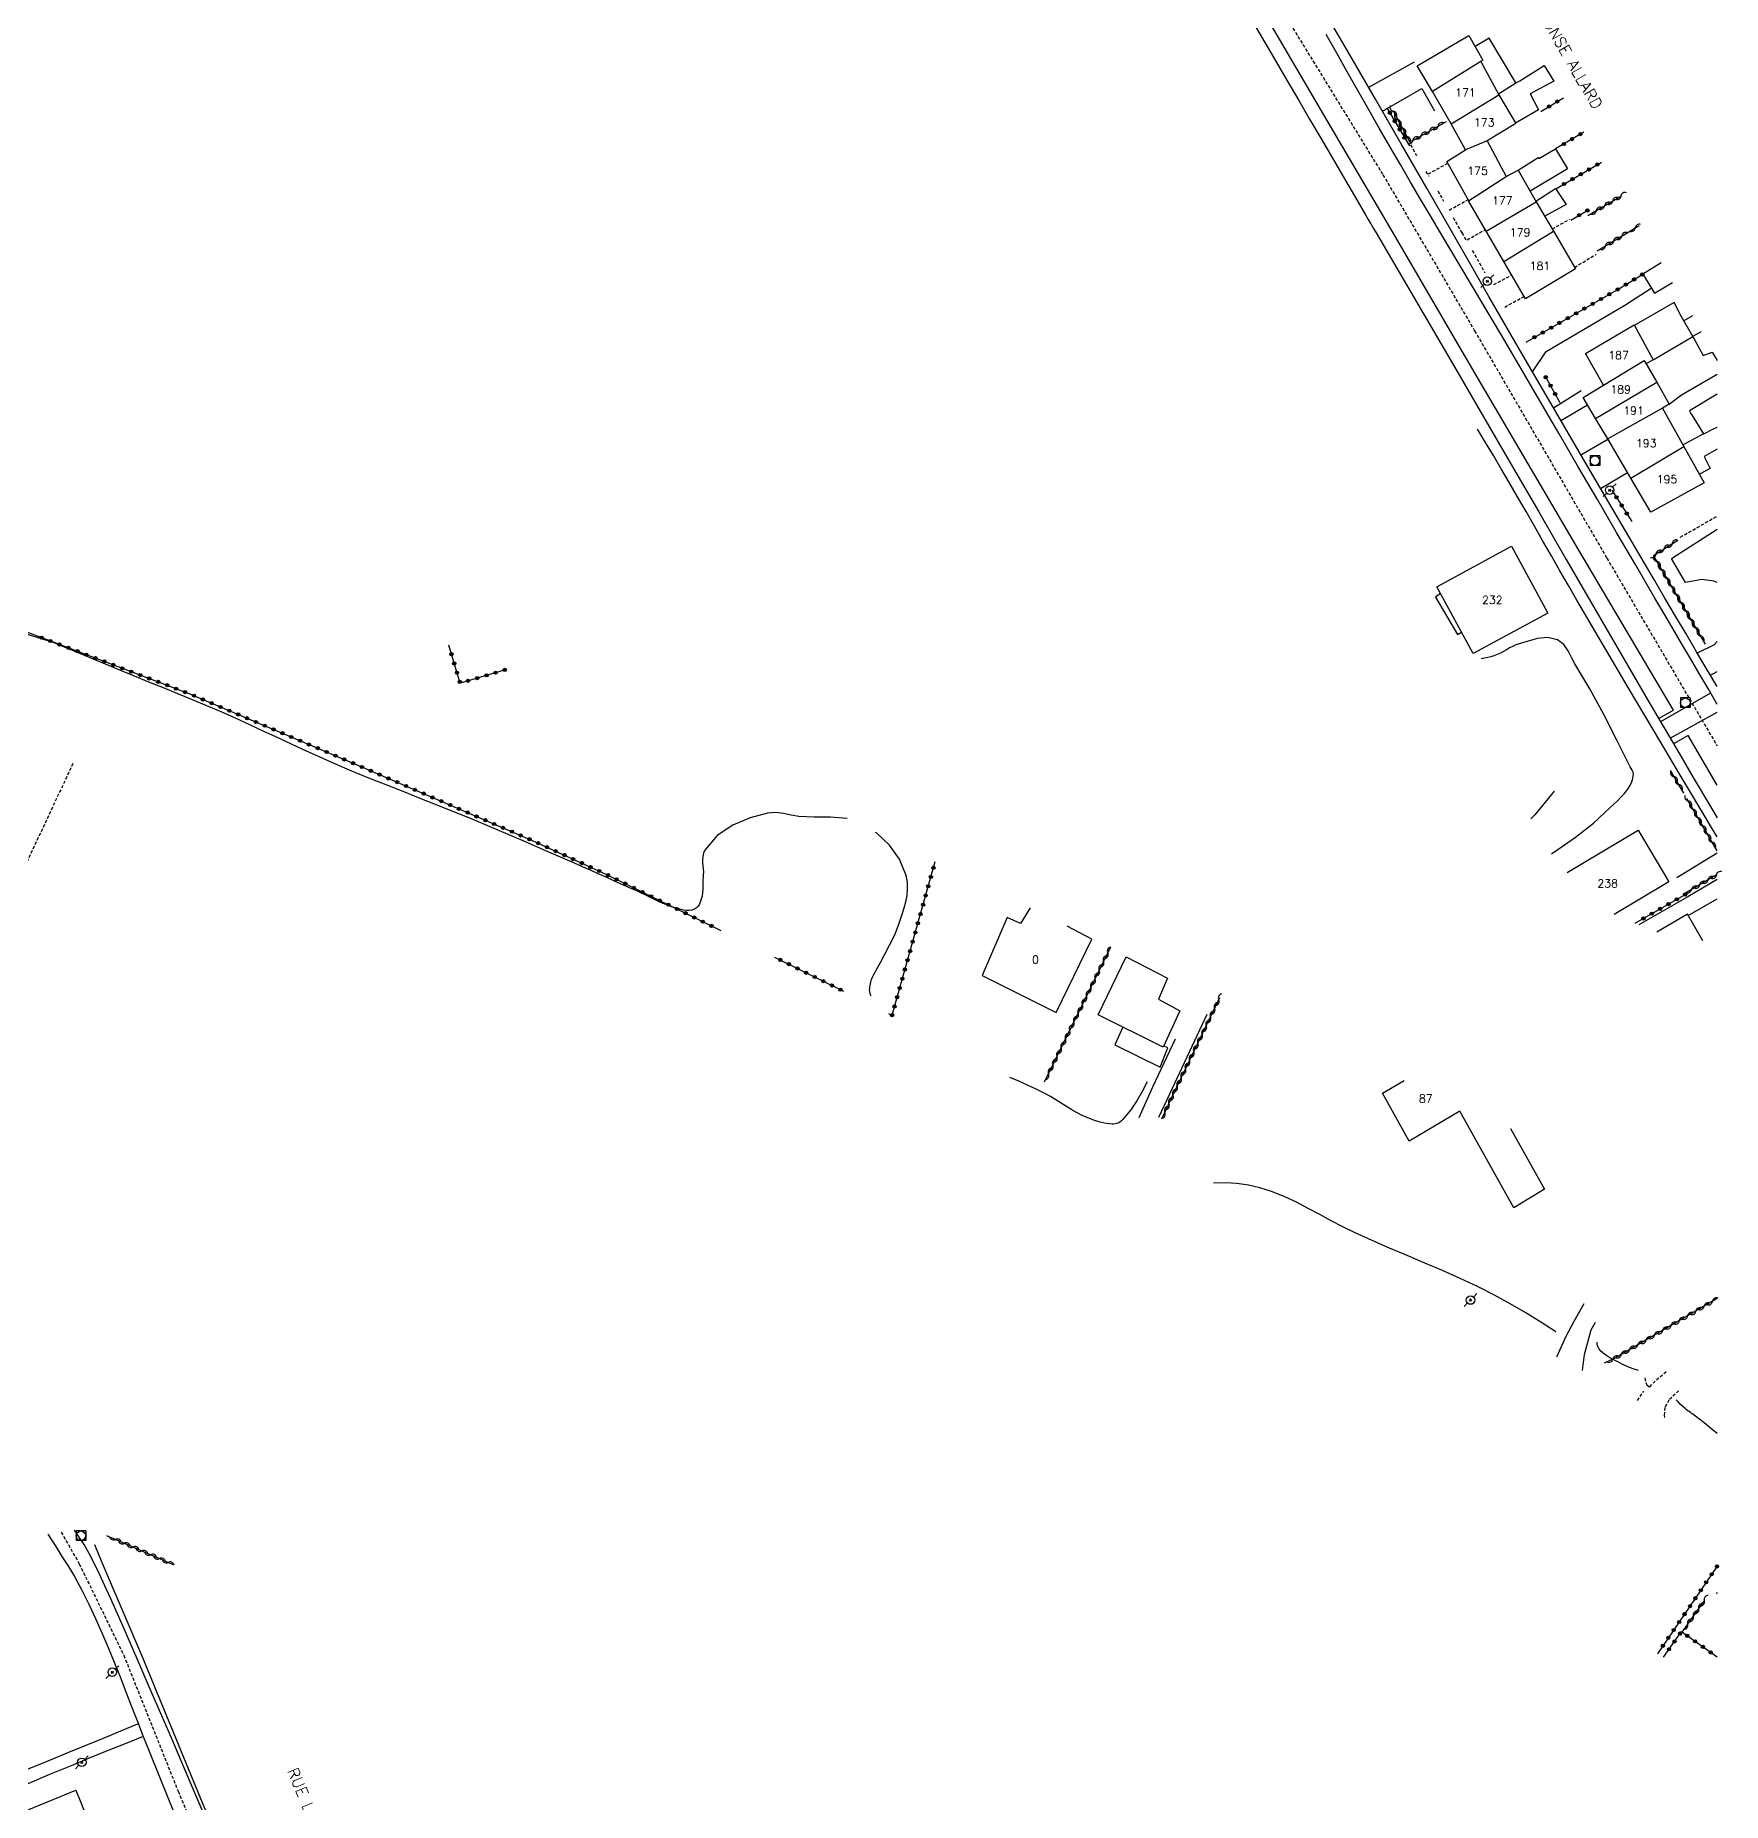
# Model space of a CAD drawing. Header units: millimetres. Extents: x 149998 to 151001, y 150999 to 152001.
# Drawn here: x 150737.2 to 151000.9, y 151425.8 to 151701.9 of the extents above; entities that cross this region are included whole.
import ezdxf
from ezdxf.enums import TextEntityAlignment as Align

# ---------------------------------------------------------------- set-up
doc = ezdxf.new("R2010")
doc.units = ezdxf.units.MM
doc.linetypes.add('DASHED', pattern=[0.75, 0.5, -0.25])
doc.layers.get('0').update_dxf_attribs({"linetype": 'CONTINUOUS'})
for name, color, linetype in [('W0001', 6, 'DASHED'), ('W0006', 2, 'CONTINUOUS'), ('W0008', 7, 'CONTINUOUS'), ('W0014', 7, 'CONTINUOUS'), ('W0017', 7, 'CONTINUOUS'), ('W0020', 2, 'CONTINUOUS'), ('W0071', 7, 'CONTINUOUS'), ('W0101', 7, 'CONTINUOUS'), ('W0104', 1, 'CONTINUOUS'), ('W0112', 1, 'DASHED'), ('W0211', 2, 'CONTINUOUS'), ('W0214', 2, 'CONTINUOUS'), ('W0310', 3, 'CONTINUOUS'), ('W0323', 7, 'CONTINUOUS'), ('W0330', 7, 'CONTINUOUS'), ('W0420', 7, 'CONTINUOUS'), ('W0473', 7, 'CONTINUOUS'), ('W0989', 7, 'CONTINUOUS'), ('W0991', 7, 'CONTINUOUS'), ('W1102', 7, 'CONTINUOUS')]:
    doc.layers.add(name, color=color, linetype=linetype)
doc.styles.get("Standard").update_dxf_attribs({"font": 'romans.shx', "width": 0.85})

# ---------------------------------------------------------------- blocks, each defined once
blk = doc.blocks.new('T473')
for p, q in [((-0.166667, 0.166667), (0.166667, -0.166667)), ((-0.166667, -0.166667), (0.166667, 0.166667)), ((0.500001, 0.500001), (1.000002, 1.000002)), ((-1.000002, -1.000002), (-0.500001, -0.500001))]:
    blk.add_line(p, q)
blk.add_ellipse((0, 0), major_axis=(0.471405, 0.471405), ratio=1, start_param=5.4977871438, end_param=11.780972451)
blk = doc.blocks.new('T420')
for p, q in [((0.75, 0.75), (-0.75, 0.75)), ((-0.75, 0.75), (-0.75, -0.75)), ((0.75, 0.75), (0.75, -0.75)), ((0.75, -0.75), (-0.75, -0.75))]:
    blk.add_line(p, q)
blk.add_ellipse((0, 0), major_axis=(-0.53, 0.53), ratio=1, start_param=3.926991, end_param=10.210176)
blk = doc.blocks.new('t310o')
at = {"color": 0, "linetype": 'Continuous'}
for centre, start, end in [((-0.5, 0.38), 216.8699, 323.1304), ((0.5, -0.37), 36.8699, 143.1303)]:
    blk.add_arc(centre, 0.625, start, end, dxfattribs=at)
blk = doc.blocks.new('t323o')
at = {"color": 0, "linetype": 'Continuous'}
for radius in [0.25, 0.15]:
    blk.add_circle((0, 0), radius, dxfattribs=at)

msp = doc.modelspace()

# ---------------------------------------------------------------- linework, layer by layer
at = {"layer": 'W0001'}
for points in [[(150844.59, 151853.41), (150866.98, 151815.66), (150889.64, 151776.51), (150911.67, 151740.88), (150927.43, 151713.19), (150947.79, 151680.06), (150953.12, 151671)], [(150953.12, 151671), (150962.11, 151655.7), (150982.77, 151620.2), (151000, 151590.87)], [(150741.27, 151468.07), (150744.08, 151463.11), (150751.04, 151448.82), (150759.53, 151427.59), (150766.51, 151411.16), (150774.63, 151391.57), (150781.33, 151378.58)]]:
    msp.add_lwpolyline(points, dxfattribs=at)
at = {"layer": 'W0006'}
for points in [[(150949.36, 151671), (150939.09, 151688.55), (150923.29, 151715.52), (150921.52, 151714.28)], [(150990.86, 151595.15), (150993.17, 151596.45), (150978.38, 151621.44), (150961.68, 151649.92), (150949.36, 151671)], [(151000, 151584.73), (150995.47, 151592.48), (150993.2, 151591.18)]]:
    msp.add_lwpolyline(points, dxfattribs=at)
at = {"layer": 'W0008'}
for points in [[(150739.18, 151467.75), (150740.45, 151465.82), (150741.37, 151464.25), (150742.38, 151462.7), (150743.32, 151461.12), (150744.49, 151458.98), (150745.57, 151456.79), (150746.6, 151454.57), (150747.6, 151452.35), (150748.59, 151450.06), (150749.54, 151447.76), (150750.46, 151445.44), (150751.37, 151443.12), (150752.26, 151440.8), (150753.16, 151438.48), (150754.07, 151436.16), (150754.99, 151433.85), (150758.15, 151426.1), (150761.33, 151418.37), (150764.53, 151410.64), (150767.75, 151402.92)], [(150767.99, 151413.45), (150764.83, 151420.99), (150761.64, 151428.52), (150758.43, 151436.04), (150755.18, 151443.55), (150753.15, 151448.26), (150751.12, 151452.96), (150749.04, 151457.65), (150746.86, 151462.29), (150746.38, 151463.27), (150745.9, 151464.24), (150745.39, 151465.2), (150744.84, 151466.14), (150743.99, 151467.45), (150743.35, 151468.38)]]:
    msp.add_lwpolyline(points, dxfattribs=at)
at = {"layer": 'W0014'}
for points in [[(150958.65, 151671), (150954.65, 151677.97), (150950.65, 151684.93), (150946.64, 151691.88), (150942.61, 151698.83), (150935.42, 151711.15), (150928.19, 151723.45), (150920.94, 151735.74), (150913.68, 151748.02), (150909.56, 151754.98), (150905.44, 151761.93), (150901.31, 151768.89), (150897.18, 151775.84), (150894.62, 151780.14), (150892.06, 151784.44), (150889.5, 151788.74), (150886.93, 151793.03), (150884.37, 151797.33), (150881.82, 151801.64), (150879.27, 151805.94), (150876.73, 151810.26)], [(150927.56, 151703.75), (150929.33, 151700.74), (150931.09, 151697.73), (150932.84, 151694.75), (150934.59, 151691.76), (150936.33, 151688.77), (150938.08, 151685.78), (150939.83, 151682.79), (150941.57, 151679.8), (150943.32, 151676.8), (150945.07, 151673.82), (150945.48, 151673.11), (150945.89, 151672.41), (150946.3, 151671.7), (150946.71, 151671)], [(150956.77, 151671), (150955.21, 151673.64), (150953.66, 151676.27), (150952.11, 151678.92), (150950.57, 151681.56), (150948.88, 151684.47), (150947.21, 151687.38), (150945.54, 151690.3), (150943.88, 151693.22), (150942.22, 151696.14), (150940.56, 151699.06), (150938.89, 151701.98)], [(150946.71, 151671), (150959.16, 151649.7)], [(150966.31, 151655.03), (150956.77, 151671)], [(151000, 151600.16), (150998.46, 151602.76), (150996.8, 151605.55), (150995.15, 151608.35), (150993.49, 151611.14), (150991.84, 151613.94), (150990.19, 151616.73), (150985.15, 151625.33), (150980.11, 151633.93), (150975.09, 151642.54), (150970.08, 151651.16), (150967.21, 151656.11), (150964.35, 151661.07), (150961.5, 151666.03), (150958.65, 151671)], [(151000, 151597.41), (150999.97, 151597.46), (150998.59, 151599.82), (150997.21, 151602.18), (150995.82, 151604.53), (150994.44, 151606.88), (150993.06, 151609.23), (150991.67, 151611.59), (150990.29, 151613.94), (150987.29, 151619.08), (150984.29, 151624.21), (150981.3, 151629.35), (150978.3, 151634.48), (150975.3, 151639.62), (150972.3, 151644.76), (150969.31, 151649.89), (150966.31, 151655.03)], [(150959.16, 151649.7), (150963.49, 151642.28), (150967.81, 151634.84), (150972.12, 151627.41), (150976.43, 151619.97), (150980.74, 151612.53), (150985.06, 151605.1), (150989.4, 151597.67), (150993.74, 151590.26), (150996.28, 151585.95), (150998.81, 151581.65), (151000, 151579.63)], [(151000, 151576.67), (150999.14, 151578.1), (150996.66, 151582.24), (150994.19, 151586.38), (150990.15, 151593.18), (150986.11, 151599.98), (150982.09, 151606.79), (150978.09, 151613.61), (150976.76, 151615.91), (150975.43, 151618.22), (150974.11, 151620.54), (150972.79, 151622.85), (150971.47, 151625.17), (150970.15, 151627.48), (150968.82, 151629.79), (150967.48, 151632.09), (150966.27, 151634.16), (150965.04, 151636.22), (150963.81, 151638.28), (150962.56, 151640.33)]]:
    msp.add_lwpolyline(points, dxfattribs=at)
at = {"layer": 'W0017'}
for points in [[(150945.58, 151693.74), (150952.72, 151697.7)], [(150947.73, 151690.01), (150953.88, 151693.53), (150955.84, 151690.06)], [(150971.15, 151649.32), (150973.31, 151652.47), (150985.57, 151659.73), (150989.72, 151662.38)], [(150974.42, 151643.69), (150978.74, 151646.36)], [(150975.6, 151641.67), (150979.76, 151644.15)], [(150978.73, 151636.31), (150982.93, 151638.79)], [(150981.78, 151631.08), (150986.01, 151633.57)], [(151000, 151616.41), (150999.49, 151616.6), (150997.61, 151616.85), (150995.08, 151616.38), (150992.86, 151620.13), (151000, 151624.72)], [(150996.92, 151605.38), (150999.59, 151606.71), (151000, 151607.19)], [(150998.98, 151601.89), (151000, 151602.47)], [(151000, 151574.13), (150993.71, 151570.24)], [(151000, 151570.02), (150995.42, 151567.31), (150987.75, 151562.94)], [(150995.48, 151564.36), (151000, 151567)], [(150920.25, 151548.92), (150914.41, 151536.45), (150912.71, 151532.83)], [(150909.67, 151532.85), (150911.85, 151537.59), (150915.39, 151545.09)], [(150974.93, 151495.43), (150976.41, 151498.65), (150977.65, 151500.99), (150979.23, 151503.78)], [(150978.94, 151493.33), (150979.3, 151495.82), (150980.31, 151499.64), (150980.98, 151500.84)]]:
    msp.add_lwpolyline(points, dxfattribs=at)
at = {"layer": 'W0020'}
for points in [[(150998.99, 151599.11), (150991.16, 151594.64)], [(150992.67, 151592.07), (151000, 151596.14)]]:
    msp.add_lwpolyline(points, dxfattribs=at)
at = {"layer": 'W0071'}
for points in [[(150728.43, 151427.98), (150731.95, 151429.4), (150735.46, 151430.82), (150738.97, 151432.25), (150742.48, 151433.69), (150745.18, 151434.79), (150747.87, 151435.9), (150750.56, 151437.02), (150753.25, 151438.14)], [(150754.05, 151436.14), (150751.25, 151435.01), (150748.44, 151433.88), (150745.64, 151432.73), (150742.83, 151431.58), (150739.44, 151430.18), (150736.05, 151428.77), (150732.66, 151427.35), (150729.28, 151425.93)]]:
    msp.add_lwpolyline(points, dxfattribs=at)
at = {"layer": 'W0101'}
for points in [[(150963.08, 151697.78), (150955.55, 151693.06)], [(150963.08, 151697.78), (150965.91, 151692.54)], [(150958.42, 151688.04), (150955.55, 151693.06)], [(150965.91, 151692.54), (150968.53, 151688.1), (150964.07, 151685.38), (150964.07, 151685.39)], [(150960.69, 151683.97), (150958.42, 151688.04)], [(150964.07, 151685.39), (150967.05, 151679.78)], [(150961.17, 151676), (150961.18, 151676), (150957.77, 151682.15), (150960.69, 151683.97)], [(150967.05, 151679.78), (150968.91, 151680.82)], [(150968.91, 151680.82), (150971.73, 151675.85)], [(150963.93, 151671.26), (150961.17, 151676)], [(150971.73, 151675.85), (150974.45, 151671.27)], [(150964.08, 151671), (150963.93, 151671.26), (150963.93, 151671.26)], [(150966.68, 151666.52), (150966.69, 151666.51), (150964.08, 151671)], [(150974.6, 151671), (150977.85, 151665.37), (150970.06, 151660.69)], [(150974.45, 151671.27), (150974.6, 151671)], [(150970.06, 151660.69), (150966.68, 151666.52)], [(150982.23, 151647.2), (150982.23, 151647.2), (150979.43, 151652.17), (150987.02, 151656.61), (150990.03, 151651.17)], [(150990.03, 151651.17), (150988.92, 151650.53), (150988.92, 151650.53)], [(150988.92, 151650.53), (150990.56, 151647.66)], [(150981.02, 151642.02), (150979.09, 151645.29), (150982.23, 151647.2)], [(150990.56, 151647.66), (150992.52, 151644.23)], [(150992.52, 151644.23), (150991.45, 151643.6)], [(150991.45, 151643.6), (150994.82, 151637.62)], [(150982.9, 151638.83), (150981.02, 151642.02)], [(150986.54, 151632.68), (150986.54, 151632.68), (150982.9, 151638.83)], [(150994.82, 151637.62), (150998, 151631.98), (150989.66, 151627.4)], [(150989.66, 151627.4), (150986.54, 151632.68)], [(150976.57, 151571.08), (150987.68, 151577.7), (150992.48, 151569.65)], [(150992.48, 151569.65), (150983.9, 151564.54)], [(150892.64, 151565.55), (150891.13, 151563.15), (150889.09, 151564.06), (150885.18, 151554.98)], [(150997.78, 151560.43), (150995.35, 151564.58), (150990.58, 151561.77)], [(150885.18, 151554.98), (150896.7, 151549.25), (150902.32, 151560.67), (150898.46, 151562.71)], [(150951.89, 151529.13), (150947.74, 151536.6), (150951.1, 151538.58)], [(150967.7, 151531.12), (150973.05, 151521.64), (150968.22, 151518.73), (150959.79, 151533.83), (150951.89, 151529.13)], [(150736.77, 151415.97), (150733.57, 151423.66), (150743.54, 151427.77), (150746.67, 151420.07)]]:
    msp.add_lwpolyline(points, dxfattribs=at)
for points in [[(150967.87, 151622.05), (150973.54, 151611.61), (150961.89, 151605.28), (150956.22, 151615.73)], [(150903.28, 151548.85), (150907.65, 151557.9), (150914.14, 151554.58), (150912.71, 151551.31), (150916.06, 151549.51), (150913.44, 151543.82)]]:
    msp.add_lwpolyline(points, close=True, dxfattribs=at)
at = {"layer": 'W0104'}
for points in [[(150955.55, 151693.06), (150953.15, 151697.1), (150961.21, 151701.81), (150963.4, 151697.98), (150963.08, 151697.78)], [(150968.57, 151694.41), (150964.4, 151701.43), (150962.17, 151700.12), (150962.18, 151700.11)], [(150968.57, 151694.41), (150968.57, 151694.41), (150969.18, 151694.77), (150972.96, 151697.12), (150974.46, 151694.71), (150970.79, 151692.72), (150970.8, 151692.72), (150972.1, 151690.21), (150968.51, 151688.13), (150968.51, 151688.13)], [(150965.81, 151692.73), (150965.82, 151692.73), (150968.57, 151694.41)], [(150968.91, 151680.82), (150968.9, 151680.82), (150972.05, 151682.76), (150972.16, 151682.64), (150974.75, 151684.12), (150976.63, 151680.98), (150970.78, 151677.52), (150970.78, 151677.51)], [(150971.66, 151675.96), (150971.67, 151675.96), (150974.77, 151677.93), (150976.42, 151675.41), (150973.06, 151673.61), (150973.05, 151673.61)], [(150991.26, 151666.3), (150988.4, 151664.57)], [(150988.4, 151664.57), (150990.22, 151661.56), (150993.05, 151663.27)], [(150996.22, 151654.83), (150994.37, 151657.98), (150993.3, 151660.12), (150987.05, 151656.55), (150987.05, 151656.55)], [(150996.14, 151658.03), (150994.8, 151657.24), (150994.8, 151657.24)], [(150990.03, 151651.17), (150990.03, 151651.18), (150996.22, 151654.83)], [(150996.22, 151654.83), (150996.22, 151654.84), (150997.58, 151655.6)], [(150996.22, 151654.83), (150996.22, 151654.83), (150997.82, 151651.82), (150999.23, 151652.38), (151000, 151651.09)], [(150992.52, 151644.23), (150992.53, 151644.24), (150994.44, 151645.71), (151000, 151648.92)], [(151000, 151645.83), (150995.67, 151643.21), (150995.68, 151643.21), (150995.93, 151642.7), (150995.93, 151642.71), (150997.89, 151639.63)], [(150997.89, 151639.63), (150997.9, 151639.63), (150999.35, 151640.32), (151000, 151640.66)], [(150997.89, 151639.63), (150994.67, 151637.88), (150994.67, 151637.89)], [(151000, 151637.22), (150997.98, 151636.08), (150998.92, 151634.22), (150997.26, 151633.3), (150997.26, 151633.3)], [(150956.79, 151614.68), (150956.79, 151614.68), (150956, 151614.12), (150959.41, 151608.26), (150960.08, 151608.63), (150960.08, 151608.63)], [(150907.15, 151546.93), (150907.14, 151546.93), (150905.89, 151544.15), (150912.96, 151540.7), (150914.17, 151543.71), (150913.52, 151544), (150913.52, 151544)], [(151000, 151458.65), (150999.92, 151458.53), (151000, 151458.47)]]:
    msp.add_lwpolyline(points, dxfattribs=at)
at = {"layer": 'W0112'}
for points in [[(150952.09, 151684.76), (150953.03, 151683.07)], [(150954.89, 151680.2), (150957.91, 151681.9)], [(150954.48, 151680.57), (150954.93, 151679.88)], [(150956.35, 151677.55), (150957.27, 151675.94)], [(150958.13, 151674.55), (150961.08, 151676.19)], [(150958.77, 151673.38), (150960.11, 151671)], [(150960.11, 151671), (150960.79, 151669.79)], [(150960.95, 151669.91), (150962.88, 151671)], [(150962.88, 151671), (150963.78, 151671.51)], [(150974.24, 151671.61), (150976.95, 151673.13)], [(150961.75, 151668.26), (150963.73, 151664.74)], [(150977.72, 151665.6), (150981.1, 151667.66)], [(150965.1, 151662.91), (150967.9, 151664.41)], [(150966.82, 151659.39), (150969.84, 151661.08)], [(150994.25, 151623.46), (151000, 151626.76)], [(150743.09, 151588.1), (150735.94, 151572.82)], [(150988.69, 151492.15), (150988.84, 151491.42), (150989.01, 151491.05), (150989.31, 151490.81), (150989.46, 151490.77), (150990.52, 151491.85), (150992.18, 151493.24)], [(150987.55, 151488.63), (150988.53, 151490.08)], [(150993.99, 151490.14), (150992.47, 151488.68), (150991.83, 151487.54), (150991.75, 151486.3), (150991.8, 151485.94)]]:
    msp.add_lwpolyline(points, dxfattribs=at)
at = {"layer": 'W0211'}
for points in [[(150740.14, 151606.99), (150733.18, 151609.17)], [(150974.1, 151574.02), (150974.94, 151574.59), (150977.86, 151576.62), (150980.68, 151578.8), (150983.29, 151581.23), (150983.84, 151581.78), (150984.41, 151582.31), (150984.97, 151582.85), (150985.51, 151583.42), (150986.02, 151584.07), (150986.45, 151584.79), (150986.77, 151585.58), (150986.94, 151586.41), (150986.9, 151586.75), (150986.75, 151587.06), (150986.56, 151587.33), (150986.41, 151587.59), (150984.38, 151591.68), (150982.29, 151595.75), (150980.1, 151599.77), (150977.75, 151603.7), (150977.25, 151604.66), (150976.74, 151605.72), (150976.03, 151606.73), (150975.04, 151607.44), (150973.49, 151607.8), (150971.91, 151607.65), (150970.45, 151607.23), (150969.09, 151606.81), (150968.57, 151606.63), (150968.06, 151606.41), (150967.57, 151606.16), (150967.09, 151605.89), (150966.61, 151605.62), (150966.13, 151605.35), (150965.63, 151605.12), (150965.12, 151604.92), (150964.64, 151604.77), (150964.15, 151604.65), (150963.65, 151604.56), (150963.15, 151604.49)], [(150864.06, 151579.52), (150864.03, 151579.53), (150861.46, 151579.76), (150858.93, 151579.73), (150856.53, 151579.83), (150855.34, 151580.03), (150854.12, 151580.29), (150852.86, 151580.45), (150851.61, 151580.35), (150848.89, 151579.61), (150846.22, 151578.51), (150843.78, 151576.85), (150841.85, 151574.56), (150841.63, 151574.1), (150841.51, 151573.6), (150841.47, 151573.1), (150841.48, 151572.6), (150841.53, 151572.13), (150841.58, 151571.66), (150841.61, 151571.19), (150841.59, 151570.71), (150841.54, 151569.63), (150841.53, 151568.51), (150841.41, 151567.38), (150841.07, 151566.3), (150840.92, 151566.02), (150840.73, 151565.76), (150840.5, 151565.54), (150840.22, 151565.37), (150839.8, 151565.22), (150839.37, 151565.16), (150838.94, 151565.18), (150838.51, 151565.23), (150836.61, 151565.71), (150834.8, 151566.47), (150833.05, 151567.35), (150831.32, 151568.16), (150830.08, 151568.69), (150828.85, 151569.23), (150827.62, 151569.78), (150826.39, 151570.34), (150825.16, 151570.89), (150823.94, 151571.44), (150822.71, 151571.99), (150821.48, 151572.54), (150817.46, 151574.29), (150813.43, 151576.03), (150809.4, 151577.75), (150805.36, 151579.45), (150802.7, 151580.54), (150800.03, 151581.61), (150797.36, 151582.67), (150794.69, 151583.72), (150792.02, 151584.78), (150789.35, 151585.85), (150786.69, 151586.94), (150784.04, 151588.06), (150781.81, 151589.04), (150779.58, 151590.04), (150777.36, 151591.07), (150775.15, 151592.11), (150772.94, 151593.14), (150770.72, 151594.17), (150768.5, 151595.18), (150766.27, 151596.17), (150764.02, 151597.13), (150761.76, 151598.08), (150759.5, 151599.01), (150757.23, 151599.93), (150754.96, 151600.84), (150752.7, 151601.76), (150750.43, 151602.68), (150748.17, 151603.62), (150746.16, 151604.45), (150744.15, 151605.3), (150742.15, 151606.14), (150740.14, 151606.99)], [(150867.82, 151551.77), (150867.71, 151551.99), (150867.64, 151552.23), (150867.6, 151552.48), (150867.58, 151552.73), (150867.59, 151552.98), (150867.61, 151553.22), (150867.65, 151553.46), (150867.7, 151553.7), (150867.76, 151553.94), (150867.88, 151554.36), (150868.04, 151554.77), (150868.23, 151555.16), (150868.44, 151555.55), (150868.65, 151555.92), (150868.87, 151556.3), (150869.08, 151556.67), (150869.28, 151557.06), (150870, 151558.45), (150870.76, 151559.83), (150871.47, 151561.25), (150872.04, 151562.73), (150872.35, 151563.67), (150872.67, 151564.6), (150872.97, 151565.55), (150873.23, 151566.5), (150873.43, 151567.52), (150873.52, 151568.55), (150873.48, 151569.6), (150873.27, 151570.62), (150872.23, 151573.15), (150870.67, 151575.38), (150868.7, 151577.22), (150868.52, 151577.34)], [(150910.92, 151538.38), (150910.18, 151536.86), (150909.33, 151535.41), (150908.38, 151534.03), (150907.32, 151532.72), (150907.13, 151532.5), (150906.92, 151532.3), (150906.69, 151532.11), (150906.43, 151531.96), (150906.2, 151531.87), (150905.96, 151531.81), (150905.71, 151531.78), (150905.47, 151531.78), (150904.52, 151531.87), (150903.59, 151532.08), (150902.69, 151532.37), (150901.81, 151532.7), (150900.91, 151533.1), (150900.03, 151533.55), (150899.17, 151534.04), (150898.34, 151534.56), (150897.51, 151535.08), (150896.67, 151535.6), (150895.83, 151536.1), (150894.96, 151536.57), (150893.62, 151537.23), (150892.26, 151537.87), (150890.88, 151538.48), (150889.5, 151539.06)], [(150974.78, 151499.33), (150972.46, 151500.87), (150970.09, 151502.34), (150967.68, 151503.74), (150965.23, 151505.06), (150962.55, 151506.41), (150959.84, 151507.69), (150957.1, 151508.91), (150954.35, 151510.09), (150951.59, 151511.25), (150948.83, 151512.42), (150946.08, 151513.61), (150943.35, 151514.84), (150941.51, 151515.73), (150939.71, 151516.68), (150937.92, 151517.66), (150936.12, 151518.63), (150934.3, 151519.58), (150932.44, 151520.45), (150930.52, 151521.22), (150928.56, 151521.85), (150926.77, 151522.26), (150924.96, 151522.51), (150923.13, 151522.61), (150921.3, 151522.55)], [(150987.74, 151493.29), (150986.89, 151493.57), (150986.07, 151493.89), (150985.26, 151494.24), (150984.46, 151494.64), (150983.78, 151495), (150983.09, 151495.39), (150982.44, 151495.83), (150981.85, 151496.35), (150981.68, 151496.54), (150981.53, 151496.74), (150981.4, 151496.96), (150981.3, 151497.19), (150981.27, 151497.32), (150981.25, 151497.46), (150981.25, 151497.6), (150981.27, 151497.73)], [(151000, 151483.47), (150999.94, 151483.52), (150999.28, 151484.06), (150998.62, 151484.6), (150997.96, 151485.13), (150997.29, 151485.66), (150996.62, 151486.18), (150996.42, 151486.33), (150996.22, 151486.47), (150996.02, 151486.61), (150995.82, 151486.74), (150995.62, 151486.88), (150995.42, 151487.02), (150995.23, 151487.17), (150995.04, 151487.32), (150994.67, 151487.65), (150994.3, 151488), (150993.95, 151488.35), (150993.62, 151488.72)]]:
    msp.add_lwpolyline(points, dxfattribs=at)
at = {"layer": 'W0214'}
msp.add_lwpolyline([(150974.55, 151583.78), (150971.51, 151580.12), (150970.88, 151579.47)], dxfattribs=at)
at = {"layer": 'W0310'}
for points in [[(150949.38, 151690.04), (150952, 151685.19), (150957.7, 151688.42)], [(150979.82, 151673.69), (150985.05, 151676.79)], [(150981.27, 151668.17), (150985.92, 151671)], [(150985.92, 151671), (150987.8, 151672.14)], [(150998.16, 151606.76), (150990.06, 151620.6), (150993.84, 151623)], [(150994.82, 151583.51), (150992.72, 151587)], [(151000, 151574.49), (150995.28, 151582.66)], [(151000, 151570.78), (150994.69, 151567.68)], [(150905.2, 151559.41), (150894.87, 151538.33)], [(150922.27, 151551.54), (150915.55, 151537.58), (150913.21, 151532.58)], [(151000, 151504.53), (150984.21, 151495.34), (150982.36, 151494.43)], [(150748.36, 151467.51), (150758.74, 151462.99)], [(150994.54, 151452.46), (150998.06, 151457.43)]]:
    msp.add_lwpolyline(points, dxfattribs=at)
at = {"layer": 'W0323'}
for points in [[(150948.4, 151690.55), (150951.91, 151684.58)], [(150972.47, 151689.96), (150976.01, 151692.1)], [(150979.17, 151686.75), (150974.76, 151684.11)], [(150974.8, 151677.89), (150981.94, 151682.06)], [(150977.14, 151673.01), (150979.78, 151674.53)], [(150970.16, 151653.95), (150984.66, 151662.27), (150988.4, 151664.57)], [(150973.13, 151648.64), (150975.41, 151644.52)], [(150983.55, 151630.83), (150986.69, 151625.9)], [(150663.19, 151627.19), (150676.25, 151624.4), (150696.12, 151619.76), (150710.54, 151615.89), (150734.88, 151609.04), (150761.21, 151599.05), (150788.07, 151587.65), (150814.84, 151576.11), (150826.49, 151570.79), (150844.33, 151562.03)], [(150810.84, 151602.82), (150803.6, 151600.66), (150801.81, 151606.62)], [(150870.52, 151549.09), (150871.09, 151548.81), (150877.83, 151572.79)], [(150987.19, 151563.18), (150995.09, 151567.71)], [(150852.71, 151557.88), (150853.35, 151557.58), (150863.52, 151552.55)], [(151000, 151462.72), (150990.69, 151449.07)], [(150991.62, 151448.53), (150994.41, 151452.52), (151000, 151448.56)]]:
    msp.add_lwpolyline(points, dxfattribs=at)
at = {"layer": 'W0330'}
msp.add_lwpolyline([(150779.75, 151386.95), (150769.39, 151411.12), (150754.03, 151448.44), (150747.56, 151463.55), (150746.5, 151466.08)], dxfattribs=at)
at = {"layer": 'W1102'}
for points in [[(150958.42, 151688.04), (150965.91, 151692.54)], [(150964.07, 151685.39), (150960.69, 151683.97)], [(150961.17, 151676), (150967.05, 151679.78)], [(150963.93, 151671.26), (150971.73, 151675.85)], [(150966.68, 151666.52), (150974.01, 151671)], [(150974.01, 151671), (150974.45, 151671.27)], [(150982.23, 151647.2), (150988.6, 151651.08), (150988.92, 151650.53)], [(150981.02, 151642.02), (150990.56, 151647.66)], [(150991.45, 151643.6), (150982.9, 151638.83)], [(150986.54, 151632.68), (150994.82, 151637.62)]]:
    msp.add_lwpolyline(points, dxfattribs=at)

# ---------------------------------------------------------------- block references
at = {"layer": 'W0310'}
for p, rotation in [((150949.41, 151689.99), 298.4140092373444), ((150950.12, 151688.67), 298.4140092373444), ((150950.83, 151687.35), 298.4140092373444), ((150955.09, 151686.94), 29.56240090058486), ((150956.39, 151687.68), 29.56240090058486), ((150951.55, 151686.03), 298.4140092373444), ((150952.48, 151685.46), 29.56240090058486), ((150953.78, 151686.2), 29.56240090058486), ((150983.69, 151675.99), 30.65445168302044), ((150984.98, 151676.75), 30.65445168302044), ((150981.11, 151674.46), 30.65445168302044), ((150982.4, 151675.22), 30.65445168302044), ((150985.11, 151670.51), 31.31795441547898), ((150987.2, 151671.78), 31.31795441563738), ((150982.55, 151668.95), 31.31795441547898), ((150983.83, 151669.73), 31.31795441547898), ((150990.45, 151620.85), 32.49081413231306), ((150991.72, 151621.65), 32.49081413231306), ((150992.98, 151622.46), 32.49081413231306), ((150990.59, 151619.7), 120.3436249281187), ((150991.34, 151618.41), 120.3436249281187), ((150992.1, 151617.11), 120.3436249281187), ((150992.86, 151615.82), 120.3436249281187), ((150993.62, 151614.53), 120.3436249281187), ((150994.37, 151613.23), 120.3436249281187), ((150995.13, 151611.94), 120.3436249281187), ((150995.89, 151610.64), 120.3436249281187), ((150996.65, 151609.35), 120.3436249281187), ((150997.41, 151608.05), 120.3436249281187), ((150993.27, 151586.08), 121.0531037789892), ((150994.04, 151584.8), 121.0531037789892), ((150995.5, 151582.28), 120.0060752248756), ((150996.25, 151580.98), 120.0060752248756), ((150997, 151579.68), 120.0060752248756), ((150997.75, 151578.38), 120.0060752248756), ((150998.5, 151577.09), 120.0060752248756), ((150999.25, 151575.79), 120.0060752248756), ((150995.99, 151568.44), 210.2305057171734), ((150997.28, 151569.19), 210.2305057171734), ((150998.58, 151569.95), 210.2305057171734), ((150999.88, 151570.7), 210.2305057171734), ((150904.11, 151557.19), 243.8888506807149), ((150904.77, 151558.53), 243.8888506807149), ((150902.79, 151554.49), 243.8888506807149), ((150903.45, 151555.84), 243.8888506807149), ((150901.47, 151551.8), 243.8888506807149), ((150902.13, 151553.15), 243.8888506807149), ((150922.12, 151551.22), 244.2893441706063), ((150900.15, 151549.11), 243.8888506807149), ((150900.81, 151550.45), 243.8888506807149), ((150920.82, 151548.52), 244.2893441706063), ((150921.47, 151549.87), 244.2893441706063), ((150898.83, 151546.41), 243.8888506807149), ((150899.49, 151547.76), 243.8888506807149), ((150919.52, 151545.81), 244.2893441706063), ((150920.17, 151547.16), 244.2893441706063), ((150897.51, 151543.72), 243.8888506807149), ((150898.17, 151545.07), 243.8888506807149), ((150918.21, 151543.11), 244.2893441706063), ((150918.87, 151544.46), 244.2893441706063), ((150896.19, 151541.02), 243.8888506807149), ((150896.85, 151542.37), 243.8888506807149), ((150916.91, 151540.41), 244.2893441706063), ((150917.56, 151541.76), 244.2893441706063), ((150895.53, 151539.68), 243.8888506807149), ((150915.61, 151537.7), 244.2893441706063), ((150916.26, 151539.05), 244.2893441706063), ((150914.34, 151534.99), 244.942000519794), ((150914.97, 151536.35), 244.942000519794), ((150913.7, 151533.63), 244.942000519794), ((150995.39, 151501.85), 210.1829764966638), ((150996.69, 151502.6), 210.1829764966638), ((150997.98, 151503.35), 210.1829764966638), ((150999.28, 151504.11), 210.1829764966638), ((150991.5, 151499.58), 210.1829764966638), ((150992.8, 151500.34), 210.1829764966638), ((150994.09, 151501.09), 210.1829764966638), ((150986.31, 151496.57), 210.1829764966638), ((150987.61, 151497.32), 210.1829764966638), ((150988.91, 151498.07), 210.1829764966638), ((150990.2, 151498.83), 210.1829764966638), ((150983.7, 151495.09), 206.1427617273208), ((150985.02, 151495.81), 210.1829764966638), ((150749.73, 151466.91), 336.5064770610052), ((150751.11, 151466.31), 336.5064770610052), ((150752.48, 151465.72), 336.5064770610052), ((150753.86, 151465.12), 336.5064770610052), ((150755.24, 151464.52), 336.5064770610052), ((150756.61, 151463.92), 336.5064770610052), ((150757.99, 151463.32), 336.5064770610052), ((150998.01, 151457.36), 54.68974596194798), ((150996.28, 151454.91), 54.68974596194798), ((150997.14, 151456.14), 54.68974596194798), ((150995.41, 151453.69), 54.68974596194798)]:
    msp.add_blockref('t310o', p, dxfattribs=dict(at, rotation=rotation))
at = {"layer": 'W0323'}
for p, rotation in [((150973.75, 151690.74), 31.12152790132143), ((150975.04, 151691.52), 31.12152790132143), ((150948.87, 151689.75), 300.4303128262613), ((150949.63, 151688.46), 300.4303128262613), ((150950.39, 151687.16), 300.4303128262613), ((150951.15, 151685.87), 300.4303128262613), ((150976.05, 151684.88), 210.8970875535531), ((150977.33, 151685.65), 210.8970875535531), ((150978.62, 151686.42), 210.8970875535531), ((150981.28, 151681.67), 30.33031537555593), ((150977.39, 151679.4), 30.33031537555593), ((150978.69, 151680.16), 30.33031537555593), ((150979.98, 151680.91), 30.33031537555593), ((150976.1, 151678.64), 30.33031537555593), ((150978.44, 151673.76), 29.78921883614884), ((150979.74, 151674.5), 29.78921883614884), ((150985.75, 151662.94), 31.50570326170326), ((150987.03, 151663.73), 31.50570326170326), ((150988.3, 151664.51), 31.50570326170326), ((150980.56, 151659.92), 29.86473965614534), ((150981.86, 151660.67), 29.86473965614534), ((150983.16, 151661.42), 29.86473965614534), ((150984.46, 151662.17), 29.86473965614534), ((150975.36, 151656.94), 29.86473965614534), ((150976.66, 151657.68), 29.86473965614534), ((150977.96, 151658.43), 29.86473965614534), ((150979.26, 151659.18), 29.86473965614534), ((150971.46, 151654.7), 29.86473965614534), ((150972.76, 151655.44), 29.86473965614534), ((150974.06, 151656.19), 29.86473965614534), ((150973.23, 151648.45), 298.9118809911855), ((150973.96, 151647.14), 298.9118809911855), ((150974.68, 151645.83), 298.9118809911855), ((150984.27, 151629.7), 302.5110955223312), ((150985.08, 151628.43), 302.5110955223312), ((150985.88, 151627.17), 302.5110955223312), ((150738.19, 151607.78), 339.2315498447018), ((150739.59, 151607.25), 339.2315498447018), ((150740.99, 151606.72), 339.2315498447018), ((150742.4, 151606.19), 339.2315498447018), ((150743.8, 151605.65), 339.2315498447018), ((150745.2, 151605.12), 339.2315498447018), ((150746.6, 151604.59), 339.2315498447018), ((150802.24, 151605.18), 106.7294562007597), ((150748.01, 151604.06), 339.2315498447018), ((150749.41, 151603.53), 339.2315498447018), ((150750.81, 151602.99), 339.2315498447018), ((150752.21, 151602.46), 339.2315498447018), ((150753.62, 151601.93), 339.2315498447018), ((150802.67, 151603.75), 106.7294562007597), ((150803.1, 151602.31), 106.7294562007597), ((150807.7, 151601.88), 196.5863672688035), ((150809.14, 151602.31), 196.5863672688035), ((150810.58, 151602.74), 196.5863672688035), ((150755.02, 151601.4), 339.2315498447018), ((150756.42, 151600.87), 339.2315498447018), ((150757.82, 151600.34), 339.2315498447018), ((150759.23, 151599.8), 339.2315498447018), ((150760.63, 151599.27), 339.2315498447018), ((150803.54, 151600.87), 106.7294562007597), ((150804.83, 151601.03), 196.5863672688035), ((150806.26, 151601.46), 196.5863672688035), ((150762.02, 151598.71), 337.0133095854773), ((150763.4, 151598.12), 337.0133095854773), ((150764.78, 151597.54), 337.0133095854773), ((150766.16, 151596.95), 337.0133095854773), ((150767.54, 151596.36), 337.0133095854773), ((150768.92, 151595.78), 337.0133095854773), ((150770.3, 151595.19), 337.0133095854773), ((150771.68, 151594.61), 337.0133095854773), ((150773.06, 151594.02), 337.0133095854773), ((150774.45, 151593.44), 337.0133095854773), ((150775.83, 151592.85), 337.0133095854773), ((150777.21, 151592.26), 337.0133095854773), ((150778.59, 151591.68), 337.0133095854773), ((150779.97, 151591.09), 337.0133095854773), ((150781.35, 151590.51), 337.0133095854773), ((150782.73, 151589.92), 337.0133095854773), ((150784.11, 151589.34), 337.0133095854773), ((150785.49, 151588.75), 337.0133095854773), ((150786.87, 151588.16), 337.0133095854773), ((150788.25, 151587.58), 336.6643662891922), ((150789.63, 151586.98), 336.6643662891922), ((150791.01, 151586.39), 336.6643662891922), ((150792.39, 151585.79), 336.6643662891922), ((150793.76, 151585.2), 336.6643662891922), ((150795.14, 151584.61), 336.6643662891922), ((150796.52, 151584.01), 336.6643662891922), ((150797.9, 151583.42), 336.6643662891922), ((150799.27, 151582.82), 336.6643662891922), ((150800.65, 151582.23), 336.6643662891922), ((150802.03, 151581.64), 336.6643662891922), ((150803.4, 151581.04), 336.6643662891922), ((150804.78, 151580.45), 336.6643662891922), ((150806.16, 151579.85), 336.6643662891922), ((150807.54, 151579.26), 336.6643662891922), ((150808.91, 151578.66), 336.6643662891922), ((150810.29, 151578.07), 336.6643662891922), ((150811.67, 151577.48), 336.6643662891922), ((150813.05, 151576.88), 336.6643662891922), ((150814.42, 151576.29), 336.6643662891922), ((150815.79, 151575.67), 335.4819996159497), ((150817.16, 151575.05), 335.4819996159497), ((150818.52, 151574.43), 335.4819996159497), ((150819.89, 151573.81), 335.4819996159497), ((150821.25, 151573.18), 335.4819996159497), ((150822.62, 151572.56), 335.4819996159497), ((150823.98, 151571.94), 335.4819996159497), ((150825.34, 151571.32), 335.4819996159497), ((150877.56, 151571.83), 74.31179309150212), ((150826.71, 151570.69), 333.8204541041115), ((150828.05, 151570.03), 333.8204541041115), ((150829.4, 151569.36), 333.8204541041115), ((150830.74, 151568.7), 333.8204541041115), ((150876.74, 151568.94), 74.31179309150212), ((150877.15, 151570.39), 74.31179309150212), ((150832.09, 151568.04), 333.8204541041115), ((150833.44, 151567.38), 333.8204541041115), ((150834.78, 151566.72), 333.8204541041115), ((150836.13, 151566.06), 333.8204541041115), ((150875.93, 151566.06), 74.31179309150212), ((150876.34, 151567.5), 74.31179309150212), ((150992.39, 151566.16), 29.80911420668999), ((150993.69, 151566.9), 29.80911420668999), ((150995, 151567.65), 29.80911420668999), ((150837.48, 151565.39), 333.8204541041115), ((150838.82, 151564.73), 333.8204541041115), ((150840.17, 151564.07), 333.8204541041115), ((150841.51, 151563.41), 333.8204541041115), ((150875.12, 151563.17), 74.31179309150212), ((150875.53, 151564.61), 74.31179309150212), ((150988.49, 151563.92), 29.80911420668999), ((150989.79, 151564.67), 29.80911420668999), ((150991.09, 151565.41), 29.80911420668999), ((150842.86, 151562.75), 333.8204541041115), ((150874.31, 151560.28), 74.31179309150212), ((150874.72, 151561.72), 74.31179309150212), ((150853.62, 151557.44), 333.4530648372979), ((150873.5, 151557.39), 74.31179309150212), ((150873.91, 151558.83), 74.31179309150212), ((150854.97, 151556.78), 333.4530648372979), ((150856.31, 151556.11), 333.4530648372979), ((150857.65, 151555.43), 333.4530648372979), ((150859, 151554.78), 333.4530648372979), ((150873.09, 151555.95), 74.31179309150212), ((150860.35, 151554.12), 333.4530648372979), ((150861.69, 151553.45), 333.4530648372979), ((150863.03, 151552.79), 333.4530648372979), ((150872.28, 151553.06), 74.31179309150212), ((150872.69, 151554.5), 74.31179309150212), ((150871.47, 151550.17), 74.31179309150212), ((150871.88, 151551.61), 74.31179309150212), ((150871.09, 151548.81), 333.4530648372979), ((150999.14, 151461.46), 235.7085824894455), ((150999.98, 151462.7), 235.7085824894455), ((150997.45, 151458.98), 235.7085824894455), ((150998.29, 151460.22), 235.7085824894455), ((150994.91, 151455.26), 235.7085824894455), ((150995.76, 151456.5), 235.7085824894455), ((150996.6, 151457.74), 235.7085824894455), ((150993.22, 151452.78), 235.7085824894455), ((150994.07, 151454.02), 235.7085824894455), ((150991.53, 151450.31), 235.7085824894455), ((150992.38, 151451.55), 235.7085824894455), ((150992.48, 151449.76), 55.0908193420232), ((150993.34, 151450.99), 55.0908193420232), ((150994.2, 151452.22), 55.0908193420232), ((150995.33, 151451.87), 324.6305262691794), ((150996.55, 151451), 324.6305262691794), ((150997.78, 151450.14), 324.6305262691794), ((150999, 151449.27), 324.6305262691794)]:
    msp.add_blockref('t323o', p, dxfattribs=dict(at, rotation=rotation))
at = {"layer": 'W0420'}
for p in [(150980.9, 151635.41), (150995.04, 151597.6), (150744.34, 151467.49)]:
    msp.add_blockref('T420', p, dxfattribs=at)
at = {"layer": 'W0473'}
for p in [(150964.09, 151663.46), (150983.21, 151630.81), (150961.46, 151504.31), (150749.25, 151446.2), (150744.49, 151432.11)]:
    msp.add_blockref('T473', p, dxfattribs=at)

# ---------------------------------------------------------------- texts
at = {"layer": 'W0989'}
for s, rotation, p in [('AVENUE ALPHONSE ALLARD   ', 300.031, (150964.81, 151717.6)), ('RUE LONGUE   ', 292.8132, (150776.55, 151430.79))]:
    msp.add_text(s, height=1.75, rotation=rotation, dxfattribs=at).set_placement(p)
at = {"layer": 'W0991'}
for s, p in [('171', (150960.67, 151692.91)), ('173', (150963.61, 151688.25)), ('175', (150962.57, 151680.69)), ('177', (150966.43, 151676.04)), ('179', (150969.22, 151671.08)), ('181', (150972.32, 151665.85)), ('187', (150984.6, 151651.9)), ('189', (150984.92, 151646.55)), ('191', (150986.95, 151643.25)), ('193', (150988.92, 151638.14)), ('195', (150992.17, 151632.51)), ('232', (150964.88, 151613.67)), ('238', (150982.89, 151569.39)), ('0', (150893.51, 151557.48)), ('87', (150954.47, 151535.78))]:
    msp.add_text(s, height=1.25, dxfattribs=at).set_placement(p, align=Align.MIDDLE_CENTER)

doc.saveas('drawing.dxf')
